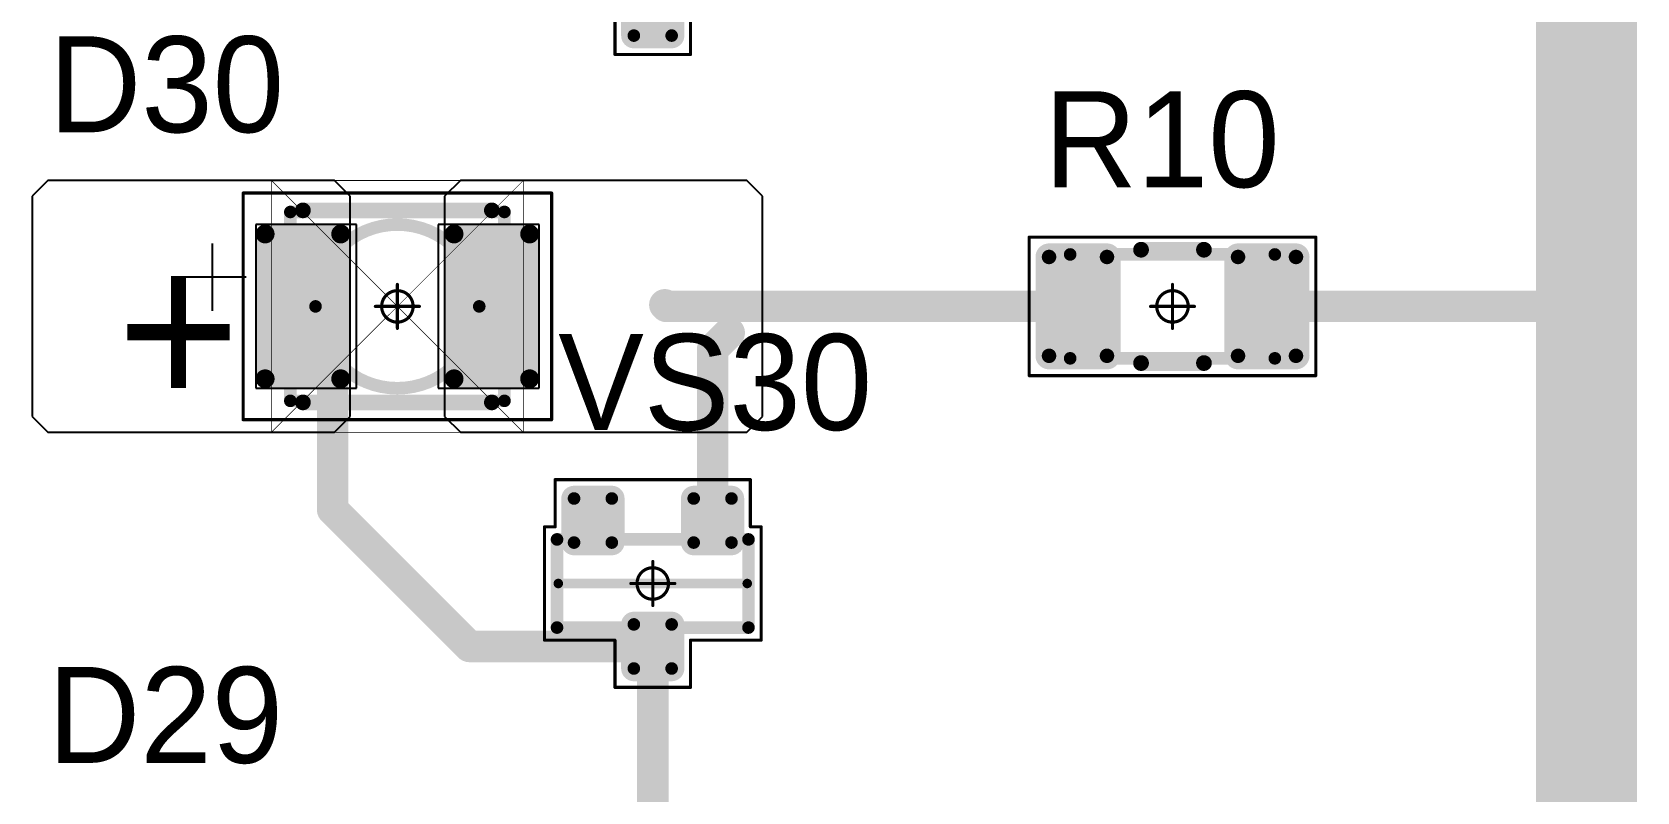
# Model space of a CAD drawing. Header units: millimetres. Extents: x 0 to 775, y 25 to 939.
# Drawn here: x 117.53 to 143.02, y 148.69 to 160.76 of the extents above; entities that cross this region are included whole.
import ezdxf

# ---------------------------------------------------------------- set-up
doc = ezdxf.new("R2010")
doc.units = ezdxf.units.MM
for name, color, linetype in [('Mechanical13', 56, 'Continuous'), ('Mechanical15', 56, 'Continuous'), ('Mechanical9', 56, 'Continuous'), ('TopLayer', 1, 'Continuous'), ('TopOverlay', 2, 'Continuous'), ('TopPaste', 8, 'Continuous'), ('TopSolder', 216, 'Continuous')]:
    doc.layers.add(name, color=color, linetype=linetype)

# ---------------------------------------------------------------- blocks, each defined once
blk = doc.blocks.new('SOT23_38')
at = {"layer": 'Mechanical13', "const_width": 0.2}
for points in [[(0.7, 1.52), (-0.7, 1.52)], [(-0.7, -1.52), (-0.7, 1.52)], [(0.7, -1.52), (0.7, 1.52)], [(0.7, -1.52), (-0.7, -1.52)]]:
    blk.add_lwpolyline(points, dxfattribs=at)
at = {"layer": 'Mechanical13', "const_width": 0.1}
for points in [[(-0.75, 1.52, 1), (-0.65, 1.52, 1)], [(-0.75, 1.52, 1), (-0.65, 1.52, 1)], [(0.65, 1.52, 1), (0.75, 1.52, 1)], [(0.65, 1.52, 1), (0.75, 1.52, 1)], [(-0.75, -1.52, 1), (-0.65, -1.52, 1)], [(-0.75, -1.52, 1), (-0.65, -1.52, 1)], [(0.65, -1.52, 1), (0.75, -1.52, 1)], [(0.65, -1.52, 1), (0.75, -1.52, 1)]]:
    blk.add_lwpolyline(points, format="xyb", close=True, dxfattribs=at)
at = {"layer": 'Mechanical15', "const_width": 0.05}
for points in [[(-1.65, -1.55), (-1.65, 1.55)], [(-0.9, 1.55), (-1.65, 1.55)], [(-0.9, 1.55), (-0.9, 1.72)], [(0.9, 1.72), (-0.9, 1.72)], [(0.9, 0.6), (0.9, 1.72)], [(1.65, 0.6), (0.9, 0.6)], [(1.65, -0.6), (1.65, 0.6)], [(0, -0.35), (0, 0.35)], [(0.35, 0), (-0.35, 0)], [(1.65, -0.6), (0.9, -0.6)], [(0.9, -1.72), (0.9, -0.6)], [(-0.9, -1.55), (-1.65, -1.55)], [(-0.9, -1.72), (-0.9, -1.55)], [(0.9, -1.72), (-0.9, -1.72)]]:
    blk.add_lwpolyline(points, dxfattribs=at)
at = {"layer": 'Mechanical15'}
for points, const_width in [([(-1.662, 1.55, 1), (-1.637, 1.55, 1)], 0.025), ([(-1.662, 1.55, 1), (-1.637, 1.55, 1)], 0.025), ([(-0.913, 1.72, 1), (-0.888, 1.72, 1)], 0.025), ([(-0.913, 1.72, 1), (-0.888, 1.72, 1)], 0.025), ([(-0.913, 1.55, 1), (-0.888, 1.55, 1)], 0.025), ([(-0.913, 1.55, 1), (-0.888, 1.55, 1)], 0.025), ([(0.888, 1.72, 1), (0.913, 1.72, 1)], 0.025), ([(0.888, 1.72, 1), (0.913, 1.72, 1)], 0.025), ([(0.888, 0.6, 1), (0.913, 0.6, 1)], 0.025), ([(0.888, 0.6, 1), (0.913, 0.6, 1)], 0.025), ([(1.637, 0.6, 1), (1.662, 0.6, 1)], 0.025), ([(1.637, 0.6, 1), (1.662, 0.6, 1)], 0.025), ([(0.25, 0, 1), (-0.25, 0, 1)], 0.05), ([(-0.012, 0.35, 1), (0.012, 0.35, 1)], 0.025), ([(-0.362, 0, 1), (-0.337, 0, 1)], 0.025), ([(-0.262, 0, 1), (-0.238, 0, 1)], 0.025), ([(0.238, 0, 1), (0.262, 0, 1)], 0.025), ([(0.337, 0, 1), (0.362, 0, 1)], 0.025), ([(-0.012, -0.35, 1), (0.012, -0.35, 1)], 0.025), ([(0.888, -0.6, 1), (0.913, -0.6, 1)], 0.025), ([(0.888, -0.6, 1), (0.913, -0.6, 1)], 0.025), ([(1.637, -0.6, 1), (1.662, -0.6, 1)], 0.025), ([(1.637, -0.6, 1), (1.662, -0.6, 1)], 0.025), ([(-1.662, -1.55, 1), (-1.637, -1.55, 1)], 0.025), ([(-1.662, -1.55, 1), (-1.637, -1.55, 1)], 0.025), ([(-0.913, -1.55, 1), (-0.888, -1.55, 1)], 0.025), ([(-0.913, -1.55, 1), (-0.888, -1.55, 1)], 0.025), ([(-0.913, -1.72, 1), (-0.888, -1.72, 1)], 0.025), ([(-0.913, -1.72, 1), (-0.888, -1.72, 1)], 0.025), ([(0.888, -1.72, 1), (0.913, -1.72, 1)], 0.025), ([(0.888, -1.72, 1), (0.913, -1.72, 1)], 0.025)]:
    blk.add_lwpolyline(points, format="xyb", close=True, dxfattribs=dict(at, const_width=const_width))
at = {"layer": 'TopLayer', "const_width": 0.1}
for points in [[(-1.4, 1.25, 1), (-1.3, 1.25, 1)], [(-0.7, 1.25, 1), (-0.6, 1.25, 1)], [(-1.4, 0.65, 1), (-1.3, 0.65, 1)], [(-0.7, 0.65, 1), (-0.6, 0.65, 1)], [(0.6, 0.3, 1), (0.7, 0.3, 1)], [(1.3, 0.3, 1), (1.4, 0.3, 1)], [(0.6, -0.3, 1), (0.7, -0.3, 1)], [(1.3, -0.3, 1), (1.4, -0.3, 1)], [(-1.4, -0.65, 1), (-1.3, -0.65, 1)], [(-0.7, -0.65, 1), (-0.6, -0.65, 1)], [(-1.4, -1.25, 1), (-1.3, -1.25, 1)], [(-0.7, -1.25, 1), (-0.6, -1.25, 1)]]:
    blk.add_lwpolyline(points, format="xyb", close=True, dxfattribs=at)
at = {"layer": 'TopLayer'}
for points in [[(-1.35, 1.35), (-1.35, 0.55), (-0.65, 1.35), (-0.65, 0.55)], [(-1.45, 1.25), (-1.45, 0.65), (-0.55, 1.25), (-0.55, 0.65)], [(0.55, 0.3), (0.55, -0.3), (1.45, 0.3), (1.45, -0.3)], [(0.65, 0.4), (0.65, -0.4), (1.35, 0.4), (1.35, -0.4)], [(-1.45, -0.65), (-1.45, -1.25), (-0.55, -0.65), (-0.55, -1.25)], [(-1.35, -0.55), (-1.35, -1.35), (-0.65, -0.55), (-0.65, -1.35)]]:
    blk.add_solid(points, dxfattribs=at)
at = {"layer": 'TopOverlay', "const_width": 0.15}
blk.add_lwpolyline([(0, -1.5), (0, 1.5)], dxfattribs=at)
at = {"layer": 'TopOverlay', "const_width": 0.075}
for points in [[(-0.038, 1.5, 1), (0.038, 1.5, 1)], [(-0.038, -1.5, 1), (0.038, -1.5, 1)]]:
    blk.add_lwpolyline(points, format="xyb", close=True, dxfattribs=at)
at = {"layer": 'TopPaste', "const_width": 0.075}
for points in [[(-1.387, 1.25, 1), (-1.313, 1.25, 1)], [(-0.687, 1.25, 1), (-0.613, 1.25, 1)], [(-1.387, 0.65, 1), (-1.313, 0.65, 1)], [(-0.687, 0.65, 1), (-0.613, 0.65, 1)], [(0.613, 0.3, 1), (0.687, 0.3, 1)], [(1.313, 0.3, 1), (1.387, 0.3, 1)], [(0.613, -0.3, 1), (0.687, -0.3, 1)], [(1.313, -0.3, 1), (1.387, -0.3, 1)], [(-1.387, -0.65, 1), (-1.313, -0.65, 1)], [(-0.687, -0.65, 1), (-0.613, -0.65, 1)], [(-1.387, -1.25, 1), (-1.313, -1.25, 1)], [(-0.687, -1.25, 1), (-0.613, -1.25, 1)]]:
    blk.add_lwpolyline(points, format="xyb", close=True, dxfattribs=at)
at = {"layer": 'TopPaste'}
for points in [[(-1.35, 1.325), (-1.35, 0.575), (-0.65, 1.325), (-0.65, 0.575)], [(-1.425, 1.25), (-1.425, 0.65), (-0.575, 1.25), (-0.575, 0.65)], [(0.575, 0.3), (0.575, -0.3), (1.425, 0.3), (1.425, -0.3)], [(0.65, 0.375), (0.65, -0.375), (1.35, 0.375), (1.35, -0.375)], [(-1.425, -0.65), (-1.425, -1.25), (-0.575, -0.65), (-0.575, -1.25)], [(-1.35, -0.575), (-1.35, -1.325), (-0.65, -0.575), (-0.65, -1.325)]]:
    blk.add_solid(points, dxfattribs=at)
at = {"layer": 'TopSolder', "const_width": 0.202}
for points in [[(-1.451, 1.25, 1), (-1.249, 1.25, 1)], [(-0.751, 1.25, 1), (-0.549, 1.25, 1)], [(-1.451, 0.65, 1), (-1.249, 0.65, 1)], [(-0.751, 0.65, 1), (-0.549, 0.65, 1)], [(0.549, 0.3, 1), (0.751, 0.3, 1)], [(1.249, 0.3, 1), (1.451, 0.3, 1)], [(0.549, -0.3, 1), (0.751, -0.3, 1)], [(1.249, -0.3, 1), (1.451, -0.3, 1)], [(-1.451, -0.65, 1), (-1.249, -0.65, 1)], [(-0.751, -0.65, 1), (-0.549, -0.65, 1)], [(-1.451, -1.25, 1), (-1.249, -1.25, 1)], [(-0.751, -1.25, 1), (-0.549, -1.25, 1)]]:
    blk.add_lwpolyline(points, format="xyb", close=True, dxfattribs=at)
at = {"layer": 'TopSolder'}
for points in [[(-1.35, 1.452), (-1.35, 0.448), (-0.65, 1.452), (-0.65, 0.448)], [(-1.552, 1.25), (-1.552, 0.65), (-0.448, 1.25), (-0.448, 0.65)], [(0.448, 0.3), (0.448, -0.3), (1.552, 0.3), (1.552, -0.3)], [(0.65, 0.502), (0.65, -0.502), (1.35, 0.502), (1.35, -0.502)], [(-1.35, -0.448), (-1.35, -1.452), (-0.65, -0.448), (-0.65, -1.452)], [(-1.552, -0.65), (-1.552, -1.25), (-0.448, -0.65), (-0.448, -1.25)]]:
    blk.add_solid(points, dxfattribs=at)
blk = doc.blocks.new('SOT23_39')
at = {"layer": 'Mechanical13', "const_width": 0.2}
for points in [[(0.7, 1.52), (-0.7, 1.52)], [(-0.7, -1.52), (-0.7, 1.52)], [(0.7, -1.52), (0.7, 1.52)], [(0.7, -1.52), (-0.7, -1.52)]]:
    blk.add_lwpolyline(points, dxfattribs=at)
at = {"layer": 'Mechanical13', "const_width": 0.1}
for points in [[(-0.75, 1.52, 1), (-0.65, 1.52, 1)], [(-0.75, 1.52, 1), (-0.65, 1.52, 1)], [(0.65, 1.52, 1), (0.75, 1.52, 1)], [(0.65, 1.52, 1), (0.75, 1.52, 1)], [(-0.75, -1.52, 1), (-0.65, -1.52, 1)], [(-0.75, -1.52, 1), (-0.65, -1.52, 1)], [(0.65, -1.52, 1), (0.75, -1.52, 1)], [(0.65, -1.52, 1), (0.75, -1.52, 1)]]:
    blk.add_lwpolyline(points, format="xyb", close=True, dxfattribs=at)
at = {"layer": 'Mechanical15', "const_width": 0.05}
for points in [[(-1.65, -1.55), (-1.65, 1.55)], [(-0.9, 1.55), (-1.65, 1.55)], [(-0.9, 1.55), (-0.9, 1.72)], [(0.9, 1.72), (-0.9, 1.72)], [(0.9, 0.6), (0.9, 1.72)], [(1.65, 0.6), (0.9, 0.6)], [(1.65, -0.6), (1.65, 0.6)], [(0, -0.35), (0, 0.35)], [(0.35, 0), (-0.35, 0)], [(1.65, -0.6), (0.9, -0.6)], [(0.9, -1.72), (0.9, -0.6)], [(-0.9, -1.55), (-1.65, -1.55)], [(-0.9, -1.72), (-0.9, -1.55)], [(0.9, -1.72), (-0.9, -1.72)]]:
    blk.add_lwpolyline(points, dxfattribs=at)
at = {"layer": 'Mechanical15'}
for points, const_width in [([(-1.662, 1.55, 1), (-1.637, 1.55, 1)], 0.025), ([(-1.662, 1.55, 1), (-1.637, 1.55, 1)], 0.025), ([(-0.913, 1.72, 1), (-0.888, 1.72, 1)], 0.025), ([(-0.913, 1.72, 1), (-0.888, 1.72, 1)], 0.025), ([(-0.913, 1.55, 1), (-0.888, 1.55, 1)], 0.025), ([(-0.913, 1.55, 1), (-0.888, 1.55, 1)], 0.025), ([(0.888, 1.72, 1), (0.913, 1.72, 1)], 0.025), ([(0.888, 1.72, 1), (0.913, 1.72, 1)], 0.025), ([(0.888, 0.6, 1), (0.913, 0.6, 1)], 0.025), ([(0.888, 0.6, 1), (0.913, 0.6, 1)], 0.025), ([(1.637, 0.6, 1), (1.662, 0.6, 1)], 0.025), ([(1.637, 0.6, 1), (1.662, 0.6, 1)], 0.025), ([(0.25, 0, 1), (-0.25, 0, 1)], 0.05), ([(-0.012, 0.35, 1), (0.012, 0.35, 1)], 0.025), ([(-0.362, 0, 1), (-0.337, 0, 1)], 0.025), ([(-0.262, 0, 1), (-0.238, 0, 1)], 0.025), ([(0.238, 0, 1), (0.262, 0, 1)], 0.025), ([(0.337, 0, 1), (0.362, 0, 1)], 0.025), ([(-0.012, -0.35, 1), (0.012, -0.35, 1)], 0.025), ([(0.888, -0.6, 1), (0.913, -0.6, 1)], 0.025), ([(0.888, -0.6, 1), (0.913, -0.6, 1)], 0.025), ([(1.637, -0.6, 1), (1.662, -0.6, 1)], 0.025), ([(1.637, -0.6, 1), (1.662, -0.6, 1)], 0.025), ([(-1.662, -1.55, 1), (-1.637, -1.55, 1)], 0.025), ([(-1.662, -1.55, 1), (-1.637, -1.55, 1)], 0.025), ([(-0.913, -1.55, 1), (-0.888, -1.55, 1)], 0.025), ([(-0.913, -1.55, 1), (-0.888, -1.55, 1)], 0.025), ([(-0.913, -1.72, 1), (-0.888, -1.72, 1)], 0.025), ([(-0.913, -1.72, 1), (-0.888, -1.72, 1)], 0.025), ([(0.888, -1.72, 1), (0.913, -1.72, 1)], 0.025), ([(0.888, -1.72, 1), (0.913, -1.72, 1)], 0.025)]:
    blk.add_lwpolyline(points, format="xyb", close=True, dxfattribs=dict(at, const_width=const_width))
at = {"layer": 'TopLayer', "const_width": 0.1}
for points in [[(-1.4, 1.25, 1), (-1.3, 1.25, 1)], [(-0.7, 1.25, 1), (-0.6, 1.25, 1)], [(-1.4, 0.65, 1), (-1.3, 0.65, 1)], [(-0.7, 0.65, 1), (-0.6, 0.65, 1)], [(0.6, 0.3, 1), (0.7, 0.3, 1)], [(1.3, 0.3, 1), (1.4, 0.3, 1)], [(0.6, -0.3, 1), (0.7, -0.3, 1)], [(1.3, -0.3, 1), (1.4, -0.3, 1)], [(-1.4, -0.65, 1), (-1.3, -0.65, 1)], [(-0.7, -0.65, 1), (-0.6, -0.65, 1)], [(-1.4, -1.25, 1), (-1.3, -1.25, 1)], [(-0.7, -1.25, 1), (-0.6, -1.25, 1)]]:
    blk.add_lwpolyline(points, format="xyb", close=True, dxfattribs=at)
at = {"layer": 'TopLayer'}
for points in [[(-1.35, 1.35), (-1.35, 0.55), (-0.65, 1.35), (-0.65, 0.55)], [(-1.45, 1.25), (-1.45, 0.65), (-0.55, 1.25), (-0.55, 0.65)], [(0.55, 0.3), (0.55, -0.3), (1.45, 0.3), (1.45, -0.3)], [(0.65, 0.4), (0.65, -0.4), (1.35, 0.4), (1.35, -0.4)], [(-1.45, -0.65), (-1.45, -1.25), (-0.55, -0.65), (-0.55, -1.25)], [(-1.35, -0.55), (-1.35, -1.35), (-0.65, -0.55), (-0.65, -1.35)]]:
    blk.add_solid(points, dxfattribs=at)
at = {"layer": 'TopOverlay', "const_width": 0.15}
blk.add_lwpolyline([(0, -1.5), (0, 1.5)], dxfattribs=at)
at = {"layer": 'TopOverlay', "const_width": 0.075}
for points in [[(-0.038, 1.5, 1), (0.038, 1.5, 1)], [(-0.038, -1.5, 1), (0.038, -1.5, 1)]]:
    blk.add_lwpolyline(points, format="xyb", close=True, dxfattribs=at)
at = {"layer": 'TopPaste', "const_width": 0.075}
for points in [[(-1.387, 1.25, 1), (-1.313, 1.25, 1)], [(-0.687, 1.25, 1), (-0.613, 1.25, 1)], [(-1.387, 0.65, 1), (-1.313, 0.65, 1)], [(-0.687, 0.65, 1), (-0.613, 0.65, 1)], [(0.613, 0.3, 1), (0.687, 0.3, 1)], [(1.313, 0.3, 1), (1.387, 0.3, 1)], [(0.613, -0.3, 1), (0.687, -0.3, 1)], [(1.313, -0.3, 1), (1.387, -0.3, 1)], [(-1.387, -0.65, 1), (-1.313, -0.65, 1)], [(-0.687, -0.65, 1), (-0.613, -0.65, 1)], [(-1.387, -1.25, 1), (-1.313, -1.25, 1)], [(-0.687, -1.25, 1), (-0.613, -1.25, 1)]]:
    blk.add_lwpolyline(points, format="xyb", close=True, dxfattribs=at)
at = {"layer": 'TopPaste'}
for points in [[(-1.35, 1.325), (-1.35, 0.575), (-0.65, 1.325), (-0.65, 0.575)], [(-1.425, 1.25), (-1.425, 0.65), (-0.575, 1.25), (-0.575, 0.65)], [(0.575, 0.3), (0.575, -0.3), (1.425, 0.3), (1.425, -0.3)], [(0.65, 0.375), (0.65, -0.375), (1.35, 0.375), (1.35, -0.375)], [(-1.425, -0.65), (-1.425, -1.25), (-0.575, -0.65), (-0.575, -1.25)], [(-1.35, -0.575), (-1.35, -1.325), (-0.65, -0.575), (-0.65, -1.325)]]:
    blk.add_solid(points, dxfattribs=at)
at = {"layer": 'TopSolder', "const_width": 0.202}
for points in [[(-1.451, 1.25, 1), (-1.249, 1.25, 1)], [(-0.751, 1.25, 1), (-0.549, 1.25, 1)], [(-1.451, 0.65, 1), (-1.249, 0.65, 1)], [(-0.751, 0.65, 1), (-0.549, 0.65, 1)], [(0.549, 0.3, 1), (0.751, 0.3, 1)], [(1.249, 0.3, 1), (1.451, 0.3, 1)], [(0.549, -0.3, 1), (0.751, -0.3, 1)], [(1.249, -0.3, 1), (1.451, -0.3, 1)], [(-1.451, -0.65, 1), (-1.249, -0.65, 1)], [(-0.751, -0.65, 1), (-0.549, -0.65, 1)], [(-1.451, -1.25, 1), (-1.249, -1.25, 1)], [(-0.751, -1.25, 1), (-0.549, -1.25, 1)]]:
    blk.add_lwpolyline(points, format="xyb", close=True, dxfattribs=at)
at = {"layer": 'TopSolder'}
for points in [[(-1.35, 1.452), (-1.35, 0.448), (-0.65, 1.452), (-0.65, 0.448)], [(-1.552, 1.25), (-1.552, 0.65), (-0.448, 1.25), (-0.448, 0.65)], [(0.448, 0.3), (0.448, -0.3), (1.552, 0.3), (1.552, -0.3)], [(0.65, 0.502), (0.65, -0.502), (1.35, 0.502), (1.35, -0.502)], [(-1.35, -0.448), (-1.35, -1.452), (-0.65, -0.448), (-0.65, -1.452)], [(-1.552, -0.65), (-1.552, -1.25), (-0.448, -0.65), (-0.448, -1.25)]]:
    blk.add_solid(points, dxfattribs=at)
blk = doc.blocks.new('RC1206S_84')
at = {"layer": 'Mechanical13', "const_width": 0.2}
for points in [[(-1.625, 0.825), (-1.625, -0.825)], [(1.625, 0.825), (-1.625, 0.825)], [(1.625, 0.825), (1.625, -0.825)], [(1.625, -0.825), (-1.625, -0.825)]]:
    blk.add_lwpolyline(points, dxfattribs=at)
at = {"layer": 'Mechanical13', "const_width": 0.1}
for points in [[(-1.675, 0.825, 1), (-1.575, 0.825, 1)], [(-1.675, 0.825, 1), (-1.575, 0.825, 1)], [(1.575, 0.825, 1), (1.675, 0.825, 1)], [(1.575, 0.825, 1), (1.675, 0.825, 1)], [(-1.675, -0.825, 1), (-1.575, -0.825, 1)], [(-1.675, -0.825, 1), (-1.575, -0.825, 1)], [(1.575, -0.825, 1), (1.675, -0.825, 1)], [(1.575, -0.825, 1), (1.675, -0.825, 1)]]:
    blk.add_lwpolyline(points, format="xyb", close=True, dxfattribs=at)
at = {"layer": 'Mechanical15', "const_width": 0.05}
for points in [[(-2.275, 1.1), (-2.275, -1.1)], [(2.275, 1.1), (-2.275, 1.1)], [(2.275, 1.1), (2.275, -1.1)], [(0, 0.35), (0, -0.35)], [(0.35, 0), (-0.35, 0)], [(2.275, -1.1), (-2.275, -1.1)]]:
    blk.add_lwpolyline(points, dxfattribs=at)
at = {"layer": 'Mechanical15'}
for points, const_width in [([(-2.287, 1.1, 1), (-2.262, 1.1, 1)], 0.025), ([(-2.287, 1.1, 1), (-2.262, 1.1, 1)], 0.025), ([(2.262, 1.1, 1), (2.287, 1.1, 1)], 0.025), ([(2.262, 1.1, 1), (2.287, 1.1, 1)], 0.025), ([(0.25, 0, 1), (-0.25, 0, 1)], 0.05), ([(-0.012, 0.35, 1), (0.012, 0.35, 1)], 0.025), ([(-0.362, 0, 1), (-0.337, 0, 1)], 0.025), ([(-0.262, 0, 1), (-0.238, 0, 1)], 0.025), ([(0.238, 0, 1), (0.262, 0, 1)], 0.025), ([(0.337, 0, 1), (0.362, 0, 1)], 0.025), ([(-0.012, -0.35, 1), (0.012, -0.35, 1)], 0.025), ([(-2.287, -1.1, 1), (-2.262, -1.1, 1)], 0.025), ([(-2.287, -1.1, 1), (-2.262, -1.1, 1)], 0.025), ([(2.262, -1.1, 1), (2.287, -1.1, 1)], 0.025), ([(2.262, -1.1, 1), (2.287, -1.1, 1)], 0.025)]:
    blk.add_lwpolyline(points, format="xyb", close=True, dxfattribs=dict(at, const_width=const_width))
at = {"layer": 'TopLayer', "const_width": 0.115}
for points in [[(-2.018, 0.785, 1), (-1.903, 0.785, 1)], [(-1.098, 0.785, 1), (-0.983, 0.785, 1)], [(0.983, 0.785, 1), (1.098, 0.785, 1)], [(1.903, 0.785, 1), (2.018, 0.785, 1)], [(-2.018, -0.785, 1), (-1.903, -0.785, 1)], [(-1.098, -0.785, 1), (-0.983, -0.785, 1)], [(0.983, -0.785, 1), (1.098, -0.785, 1)], [(1.903, -0.785, 1), (2.018, -0.785, 1)]]:
    blk.add_lwpolyline(points, format="xyb", close=True, dxfattribs=at)
at = {"layer": 'TopLayer'}
for points in [[(-2.075, -0.785), (-0.925, -0.785), (-2.075, 0.785), (-0.925, 0.785)], [(-1.96, -0.9), (-1.04, -0.9), (-1.96, 0.9), (-1.04, 0.9)], [(0.925, -0.785), (2.075, -0.785), (0.925, 0.785), (2.075, 0.785)], [(1.04, -0.9), (1.96, -0.9), (1.04, 0.9), (1.96, 0.9)]]:
    blk.add_solid(points, dxfattribs=at)
at = {"layer": 'TopOverlay', "const_width": 0.25}
for points in [[(0.5, 0.9), (-0.5, 0.9)], [(0.5, -0.9), (-0.5, -0.9)]]:
    blk.add_lwpolyline(points, dxfattribs=at)
at = {"layer": 'TopOverlay', "const_width": 0.125}
for points in [[(-0.562, 0.9, 1), (-0.437, 0.9, 1)], [(0.437, 0.9, 1), (0.562, 0.9, 1)], [(-0.562, -0.9, 1), (-0.437, -0.9, 1)], [(0.437, -0.9, 1), (0.562, -0.9, 1)]]:
    blk.add_lwpolyline(points, format="xyb", close=True, dxfattribs=at)
at = {"layer": 'TopPaste', "const_width": 0.09}
for points in [[(-2.005, 0.785, 1), (-1.915, 0.785, 1)], [(-1.085, 0.785, 1), (-0.995, 0.785, 1)], [(0.995, 0.785, 1), (1.085, 0.785, 1)], [(1.915, 0.785, 1), (2.005, 0.785, 1)], [(-2.005, -0.785, 1), (-1.915, -0.785, 1)], [(-1.085, -0.785, 1), (-0.995, -0.785, 1)], [(0.995, -0.785, 1), (1.085, -0.785, 1)], [(1.915, -0.785, 1), (2.005, -0.785, 1)]]:
    blk.add_lwpolyline(points, format="xyb", close=True, dxfattribs=at)
at = {"layer": 'TopPaste'}
for points in [[(-2.05, -0.785), (-0.95, -0.785), (-2.05, 0.785), (-0.95, 0.785)], [(-1.96, -0.875), (-1.04, -0.875), (-1.96, 0.875), (-1.04, 0.875)], [(0.95, -0.785), (2.05, -0.785), (0.95, 0.785), (2.05, 0.785)], [(1.04, -0.875), (1.96, -0.875), (1.04, 0.875), (1.96, 0.875)]]:
    blk.add_solid(points, dxfattribs=at)
at = {"layer": 'TopSolder', "const_width": 0.215}
for points in [[(-2.068, 0.785, 1), (-1.853, 0.785, 1)], [(-1.148, 0.785, 1), (-0.933, 0.785, 1)], [(0.933, 0.785, 1), (1.148, 0.785, 1)], [(1.853, 0.785, 1), (2.068, 0.785, 1)], [(-2.068, -0.785, 1), (-1.853, -0.785, 1)], [(-1.148, -0.785, 1), (-0.933, -0.785, 1)], [(0.933, -0.785, 1), (1.148, -0.785, 1)], [(1.853, -0.785, 1), (2.068, -0.785, 1)]]:
    blk.add_lwpolyline(points, format="xyb", close=True, dxfattribs=at)
at = {"layer": 'TopSolder'}
for points in [[(-2.175, -0.785), (-0.825, -0.785), (-2.175, 0.785), (-0.825, 0.785)], [(-1.96, -1), (-1.04, -1), (-1.96, 1), (-1.04, 1)], [(0.825, -0.785), (2.175, -0.785), (0.825, 0.785), (2.175, 0.785)], [(1.04, -1), (1.96, -1), (1.04, 1), (1.96, 1)]]:
    blk.add_solid(points, dxfattribs=at)
blk = doc.blocks.new('T66G_132')
at = {"layer": 'Mechanical13'}
for p, q in [((2.936, 0.071), (2.936, -1)), ((2.4, -0.464), (3.471, -0.464))]:
    blk.add_line(p, q, dxfattribs=at)
at = {"layer": 'Mechanical13', "const_width": 0.2}
for points in [[(-1.7, 1.5), (-1.7, -1.5)], [(1.7, 1.5), (-1.7, 1.5)], [(1.7, 1.5), (1.7, -1.5)], [(1.7, -1.5), (-1.7, -1.5)]]:
    blk.add_lwpolyline(points, dxfattribs=at)
at = {"layer": 'Mechanical13'}
for points, const_width in [([(-1.75, 1.5, 1), (-1.65, 1.5, 1)], 0.1), ([(-1.75, 1.5, 1), (-1.65, 1.5, 1)], 0.1), ([(1.65, 1.5, 1), (1.75, 1.5, 1)], 0.1), ([(1.65, 1.5, 1), (1.75, 1.5, 1)], 0.1), ([(1.3, 0, 1), (-1.3, 0, 1)], 0.2), ([(-1.35, 0, 1), (-1.25, 0, 1)], 0.1), ([(1.25, 0, 1), (1.35, 0, 1)], 0.1), ([(-1.75, -1.5, 1), (-1.65, -1.5, 1)], 0.1), ([(-1.75, -1.5, 1), (-1.65, -1.5, 1)], 0.1), ([(1.65, -1.5, 1), (1.75, -1.5, 1)], 0.1), ([(1.65, -1.5, 1), (1.75, -1.5, 1)], 0.1)]:
    blk.add_lwpolyline(points, format="xyb", close=True, dxfattribs=dict(at, const_width=const_width))
at = {"layer": 'Mechanical15', "const_width": 0.05}
for points in [[(2.45, 1.8), (-2.45, 1.8)], [(-2.45, 1.8), (-2.45, -1.8)], [(2.45, 1.8), (2.45, -1.8)], [(0, 0.35), (0, -0.35)], [(0.35, 0), (-0.35, 0)], [(2.45, -1.8), (-2.45, -1.8)]]:
    blk.add_lwpolyline(points, dxfattribs=at)
at = {"layer": 'Mechanical15'}
for points, const_width in [([(-2.462, 1.8, 1), (-2.438, 1.8, 1)], 0.025), ([(-2.462, 1.8, 1), (-2.438, 1.8, 1)], 0.025), ([(2.438, 1.8, 1), (2.462, 1.8, 1)], 0.025), ([(2.438, 1.8, 1), (2.462, 1.8, 1)], 0.025), ([(0.25, 0, 1), (-0.25, 0, 1)], 0.05), ([(-0.012, 0.35, 1), (0.012, 0.35, 1)], 0.025), ([(-0.362, 0, 1), (-0.337, 0, 1)], 0.025), ([(-0.262, 0, 1), (-0.238, 0, 1)], 0.025), ([(0.238, 0, 1), (0.262, 0, 1)], 0.025), ([(0.337, 0, 1), (0.362, 0, 1)], 0.025), ([(-0.012, -0.35, 1), (0.012, -0.35, 1)], 0.025), ([(-2.462, -1.8, 1), (-2.438, -1.8, 1)], 0.025), ([(-2.462, -1.8, 1), (-2.438, -1.8, 1)], 0.025), ([(2.438, -1.8, 1), (2.462, -1.8, 1)], 0.025), ([(2.438, -1.8, 1), (2.462, -1.8, 1)], 0.025)]:
    blk.add_lwpolyline(points, format="xyb", close=True, dxfattribs=dict(at, const_width=const_width))
at = {"layer": 'TopLayer'}
for p, q in [((-5.55, 2), (-5.8, 1.75)), ((-1, 2), (-5.55, 2)), ((-0.75, 1.75), (-1, 2)), ((1, 2), (0.75, 1.75)), ((5.55, 2), (1, 2)), ((5.8, 1.75), (5.55, 2)), ((-5.8, 1.75), (-5.8, -1.75)), ((-0.75, -1.75), (-0.75, 1.75)), ((0.75, 1.75), (0.75, -1.75)), ((5.8, -1.75), (5.8, 1.75)), ((-5.8, -1.75), (-5.55, -2)), ((-1, -2), (-0.75, -1.75)), ((0.75, -1.75), (1, -2)), ((5.55, -2), (5.8, -1.75)), ((-5.55, -2), (-1, -2)), ((1, -2), (5.55, -2))]:
    blk.add_line(p, q, dxfattribs=at)
at = {"layer": 'TopLayer', "const_width": 0.15}
for points in [[(-2.175, 1.15, 1), (-2.025, 1.15, 1)], [(-0.975, 1.15, 1), (-0.825, 1.15, 1)], [(0.825, 1.15, 1), (0.975, 1.15, 1)], [(2.025, 1.15, 1), (2.175, 1.15, 1)], [(-2.175, -1.15, 1), (-2.025, -1.15, 1)], [(-0.975, -1.15, 1), (-0.825, -1.15, 1)], [(0.825, -1.15, 1), (0.975, -1.15, 1)], [(2.025, -1.15, 1), (2.175, -1.15, 1)]]:
    blk.add_lwpolyline(points, format="xyb", close=True, dxfattribs=at)
at = {"layer": 'TopLayer'}
for points in [[(-0.9, 1.3), (-2.1, 1.3), (-0.9, -1.3), (-2.1, -1.3)], [(2.1, 1.3), (0.9, 1.3), (2.1, -1.3), (0.9, -1.3)], [(-0.75, 1.15), (-2.25, 1.15), (-0.75, -1.15), (-2.25, -1.15)], [(2.25, 1.15), (0.75, 1.15), (2.25, -1.15), (0.75, -1.15)]]:
    blk.add_solid(points, dxfattribs=at)
at = {"layer": 'TopOverlay', "const_width": 0.25}
for points in [[(1.5, 1.525), (-1.5, 1.525)], [(1.5, -1.525), (-1.5, -1.525)]]:
    blk.add_lwpolyline(points, dxfattribs=at)
at = {"layer": 'TopOverlay', "const_width": 0.125}
for points in [[(-1.562, 1.525, 1), (-1.438, 1.525, 1)], [(1.438, 1.525, 1), (1.562, 1.525, 1)], [(-1.562, -1.525, 1), (-1.438, -1.525, 1)], [(1.438, -1.525, 1), (1.562, -1.525, 1)]]:
    blk.add_lwpolyline(points, format="xyb", close=True, dxfattribs=at)
at = {"layer": 'TopPaste', "const_width": 0.125}
for points in [[(-2.163, 1.15, 1), (-2.038, 1.15, 1)], [(-0.963, 1.15, 1), (-0.838, 1.15, 1)], [(0.838, 1.15, 1), (0.963, 1.15, 1)], [(2.038, 1.15, 1), (2.163, 1.15, 1)], [(-2.163, -1.15, 1), (-2.038, -1.15, 1)], [(-0.963, -1.15, 1), (-0.838, -1.15, 1)], [(0.838, -1.15, 1), (0.963, -1.15, 1)], [(2.038, -1.15, 1), (2.163, -1.15, 1)]]:
    blk.add_lwpolyline(points, format="xyb", close=True, dxfattribs=at)
at = {"layer": 'TopPaste'}
for points in [[(-0.9, 1.275), (-2.1, 1.275), (-0.9, -1.275), (-2.1, -1.275)], [(2.1, 1.275), (0.9, 1.275), (2.1, -1.275), (0.9, -1.275)], [(-0.775, 1.15), (-2.225, 1.15), (-0.775, -1.15), (-2.225, -1.15)], [(2.225, 1.15), (0.775, 1.15), (2.225, -1.15), (0.775, -1.15)]]:
    blk.add_solid(points, dxfattribs=at)
at = {"layer": 'TopSolder'}
for p, q in [((-2.25, 1.3), (-2.25, -1.3)), ((-0.65, 1.3), (-2.25, 1.3)), ((-0.65, -1.3), (-0.65, 1.3)), ((0.65, 1.3), (0.65, -1.3)), ((2.25, 1.3), (0.65, 1.3)), ((2.25, -1.3), (2.25, 1.3)), ((-2.25, -1.3), (-0.65, -1.3)), ((0.65, -1.3), (2.25, -1.3))]:
    blk.add_line(p, q, dxfattribs=at)
at = {"layer": 'TopOverlay'}
blk.add_text('+', height=2.5, dxfattribs=at).set_placement((2.5, -0.8))

msp = doc.modelspace()

# ---------------------------------------------------------------- linework, layer by layer
at = {"layer": 'Mechanical9'}
for points, const_width in [([(121.333, 158.4), (125.333, 158.4)], 0.0127), ([(121.333, 154.4), (121.333, 158.4)], 0.0127), ([(121.333, 154.4), (125.333, 158.4)], 0.01), ([(121.333, 158.4), (125.333, 154.4)], 0.01), ([(125.333, 154.4), (125.333, 158.4)], 0.0127), ([(121.333, 154.4), (125.333, 154.4)], 0.0127)]:
    msp.add_lwpolyline(points, dxfattribs=dict(at, const_width=const_width))
for points, const_width in [([(121.33, 158.4, 1), (121.336, 158.4, 1)], 0.00635), ([(121.33, 158.4, 1), (121.336, 158.4, 1)], 0.00635), ([(121.33, 158.4, 1), (121.335, 158.4, 1)], 0.005), ([(125.33, 158.4, 1), (125.336, 158.4, 1)], 0.00635), ([(125.33, 158.4, 1), (125.336, 158.4, 1)], 0.00635), ([(125.33, 158.4, 1), (125.335, 158.4, 1)], 0.005), ([(121.33, 154.4, 1), (121.336, 154.4, 1)], 0.00635), ([(121.33, 154.4, 1), (121.336, 154.4, 1)], 0.00635), ([(121.33, 154.4, 1), (121.335, 154.4, 1)], 0.005), ([(125.33, 154.4, 1), (125.336, 154.4, 1)], 0.00635), ([(125.33, 154.4, 1), (125.336, 154.4, 1)], 0.00635), ([(125.33, 154.4, 1), (125.335, 154.4, 1)], 0.005)]:
    msp.add_lwpolyline(points, format="xyb", close=True, dxfattribs=dict(at, const_width=const_width))
at = {"layer": 'TopLayer'}
for points, const_width in [([(142.215, 156.454), (142.215, 182.866)], 1.6), ([(142.215, 126.49), (142.215, 156.454)], 1.6), ([(121.833, 156.375), (122.305, 155.903)], 0.5), ([(127.58, 156.425), (127.605, 156.4)], 0.5), ([(127.605, 156.4), (134.141, 156.4)], 0.5), ([(137.141, 156.4), (142.161, 156.4)], 0.5), ([(142.161, 156.4), (142.215, 156.454)], 0.5), ([(128.338, 155.717), (128.602, 155.981)], 0.5), ([(122.305, 153.172), (122.305, 155.903)], 0.5), ([(128.338, 152.999), (128.338, 155.717)], 0.5), ([(122.305, 153.172), (124.478, 150.999)], 0.5), ([(124.478, 150.999), (127.388, 150.999)], 0.5), ([(127.388, 147.084), (127.388, 150.999)], 0.5)]:
    msp.add_lwpolyline(points, dxfattribs=dict(at, const_width=const_width))
for points, const_width in [([(141.815, 156.454, 1), (142.615, 156.454, 1)], 0.8), ([(141.815, 156.454, 1), (142.615, 156.454, 1)], 0.8), ([(121.708, 156.375, 1), (121.958, 156.375, 1)], 0.25), ([(127.455, 156.425, 1), (127.705, 156.425, 1)], 0.25), ([(127.48, 156.4, 1), (127.73, 156.4, 1)], 0.25), ([(127.48, 156.4, 1), (127.73, 156.4, 1)], 0.25), ([(134.016, 156.4, 1), (134.266, 156.4, 1)], 0.25), ([(137.016, 156.4, 1), (137.266, 156.4, 1)], 0.25), ([(142.036, 156.4, 1), (142.286, 156.4, 1)], 0.25), ([(142.036, 156.4, 1), (142.286, 156.4, 1)], 0.25), ([(142.09, 156.454, 1), (142.34, 156.454, 1)], 0.25), ([(128.477, 155.981, 1), (128.727, 155.981, 1)], 0.25), ([(122.18, 155.903, 1), (122.43, 155.903, 1)], 0.25), ([(122.18, 155.903, 1), (122.43, 155.903, 1)], 0.25), ([(128.213, 155.717, 1), (128.463, 155.717, 1)], 0.25), ([(128.213, 155.717, 1), (128.463, 155.717, 1)], 0.25), ([(122.18, 153.172, 1), (122.43, 153.172, 1)], 0.25), ([(122.18, 153.172, 1), (122.43, 153.172, 1)], 0.25), ([(128.213, 152.999, 1), (128.463, 152.999, 1)], 0.25), ([(124.353, 150.999, 1), (124.603, 150.999, 1)], 0.25), ([(124.353, 150.999, 1), (124.603, 150.999, 1)], 0.25), ([(127.263, 150.999, 1), (127.513, 150.999, 1)], 0.25), ([(127.263, 150.999, 1), (127.513, 150.999, 1)], 0.25)]:
    msp.add_lwpolyline(points, format="xyb", close=True, dxfattribs=dict(at, const_width=const_width))

# ---------------------------------------------------------------- block references
for name, p, rotation in [('SOT23_38', (127.388, 162.051), 270), ('T66G_132', (123.333, 156.4), 180), ('RC1206S_84', (135.641, 156.4), 180), ('SOT23_39', (127.388, 151.999), 270)]:
    msp.add_blockref(name, p, dxfattribs=dict(rotation=rotation))

# ---------------------------------------------------------------- texts
at = {"layer": 'TopOverlay'}
for s, p in [('D30', (117.796, 159.166)), ('R10', (133.604, 158.293)), ('VS30', (125.887, 154.437)), ('D29', (117.78, 149.15))]:
    msp.add_text(s, height=1.524, dxfattribs=at).set_placement(p)

doc.saveas('drawing.dxf')
